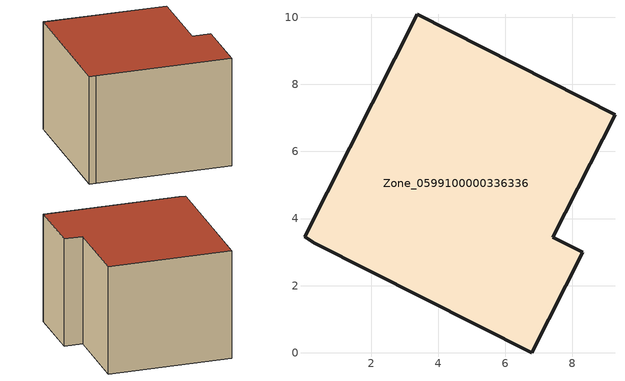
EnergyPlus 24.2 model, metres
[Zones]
Zone_0599100000336336
 floor ground (C_G): 7.42,3.45 8.31,3 6.79,0 0.32,3.27 0.01,3.45 3.38,10.09 9.27,7.1 z0
 wall outside (C_F): 8.31,3 7.42,3.45 9.27,7.1 3.38,10.09 0.01,3.45 0.32,3.27 6.79,0 8.31,3 z0:5.94
 roof outside (C_R): 3.38,10.09 0.01,3.45 0.32,3.27 6.79,0 8.31,3 7.42,3.45 9.27,7.1 z5.94
[BUILDING]
Pand.0599100000336336: North Axis=0; Terrain=City; Loads Convergence Tolerance Value=0.04; Temperature Convergence Tolerance Value=0.4; Solar Distribution=FullExterior; Maximum Number of Warmup Days=25; Minimum Number of Warmup Days=1
[Site:Location]
Rotterdam.The.Hague.AP_ZH_NLD Design_Conditions: Latitude=51.96; Longitude=4.45; Time Zone=1; Elevation=-4.5
[SITE:GROUNDTEMPERATURE:BUILDINGSURFACE]
18, 18, 18, 18, 18, 18, 18, 18, 18, 18, 18, 18
[MATERIAL] Thermal Absorptance=0.9; Solar Absorptance=0.7; Visible Absorptance=0.7
Name | Roughness | Thickness | Conductivity | Density | Specific Heat
G.TC.1975-1991 | MediumSmooth | 0.15 | 0.288461 | 540 | 1210
F.TC.1975-1991 | Rough | 0.3 | 0.230769 | 1920 | 840
R.TC.1975-1991 | MediumRough | 0.2 | 0.153846 | 1500 | 1000
[CONSTRUCTION]
C_G: G.TC.1975-1991
C_F: F.TC.1975-1991
C_R: R.TC.1975-1991
[ZONE]
Zone_0599100000336336: Type=1; Multiplier=1; Ceiling Height=Autocalculate; Volume=Autocalculate; Floor Area=autocalculate; Part of Total Floor Area=Yes
[ZONEINFILTRATION:DESIGNFLOWRATE]
Infil_Zone_0599100000336336: Zone or ZoneList or Space or SpaceList=Zone_0599100000336336; Schedule=AlwaysOn; Design Flow Rate Calculation Method=Flow/Area; Flow Rate per Floor Area=0.003; Constant Term Coefficient=1; Temperature Term Coefficient=0; Velocity Term Coefficient=0; Velocity Squared Term Coefficient=0
[HVACTEMPLATE:ZONE:IDEALLOADSAIRSYSTEM]
Zone_0599100000336336: Maximum Heating Supply Air Temperature=50; Minimum Cooling Supply Air Temperature=13; Maximum Heating Supply Air Humidity Ratio=0.0156; Minimum Cooling Supply Air Humidity Ratio=0.0077; Heating Limit=NoLimit; Cooling Limit=NoLimit; Dehumidification Control Type=ConstantSensibleHeatRatio; Cooling Sensible Heat Ratio=0.7; Dehumidification Setpoint=60; Humidification Control Type=None; Humidification Setpoint=30; Outdoor Air Method=None; Outdoor Air Flow Rate per Person=0.00944; Outdoor Air Flow Rate per Zone Floor Area=0; Outdoor Air Flow Rate per Zone=0; Demand Controlled Ventilation Type=None; Outdoor Air Economizer Type=NoEconomizer; Heat Recovery Type=None; Sensible Heat Recovery Effectiveness=0.7; Latent Heat Recovery Effectiveness=0.65
[ZONECONTROL:THERMOSTAT]
ThermostatControl_Zone_0599100000336336: Zone or ZoneList=Zone_0599100000336336; Control Type Schedule=DualSetpointControlType; Control 1=Thermostat_Zone_0599100000336336; Temperature Difference Between Cutout And Setpoint=0
[THERMOSTATSETPOINT:DUALSETPOINT]
Thermostat_Zone_0599100000336336: Heating Setpoint Temperature Schedule=HeatingSetpoint_Zone_0599100000336336; Cooling Setpoint Temperature Schedule=CoolingSetpoint_Zone_0599100000336336
[SCHEDULE:COMPACT]
HeatingSetpoint_Zone_0599100000336336: Through: 12/31, For: AllDays, Until: 24:00, 21
CoolingSetpoint_Zone_0599100000336336: Through: 12/31, For: AllDays, Until: 24:00, 24
DualSetpointControlType: Through: 12/31, For: AllDays, Until: 24:00, 4
AlwaysOn: Through: 12/31, For: AllDays, Until: 24:00, 1
